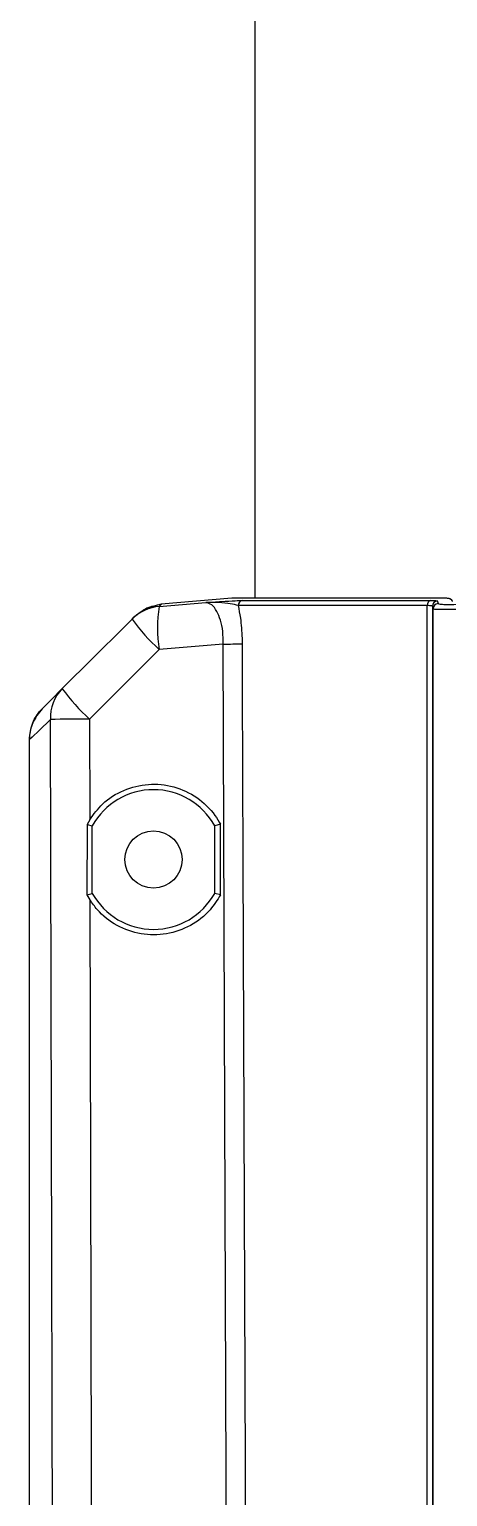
# Model space of a CAD drawing. Extents: x 8 to 113, y 1 to 87.
# Drawn here: x 45.812 to 47.008, y 15.028 to 19.23 of the extents above; entities that cross this region are included whole.
import ezdxf

# ---------------------------------------------------------------- set-up
doc = ezdxf.new("R2010")
doc.units = 0
doc.header["$MEASUREMENT"] = 0
doc.layers.add('OBJECT', color=7, linetype='CONTINUOUS')

msp = doc.modelspace()

# ---------------------------------------------------------------- linework, layer by layer
at = {"layer": 'OBJECT'}
for p, q in [((46.4572, 20.1735), (46.4572, 17.6014)), ((46.1895, 17.5837), (46.1476, 17.5725)), ((46.1836, 17.5775), (46.3165, 17.5887)), ((46.391, 17.6014), (46.1895, 17.5837)), ((46.9911, 17.6014), (46.391, 17.6014)), ((46.9921, 17.6014), (46.3923, 17.6014)), ((46.9499, 17.5799), (46.4094, 17.5799)), ((46.4225, 17.5948), (46.9604, 17.5948)), ((46.9499, 13.6609), (46.9499, 17.5799)), ((46.9671, 17.5706), (46.9648, 17.5783)), ((46.9648, 17.5783), (46.9648, 13.6609)), ((46.9671, 13.5118), (46.9671, 17.5706)), ((46.1058, 17.5414), (46.112, 17.5476)), ((46.3667, 17.4698), (46.1833, 17.4544)), ((45.984, 17.2551), (45.9847, 16.9668)), ((45.8123, 12.5122), (45.8123, 17.1961)), ((45.9771, 16.9535), (45.977, 16.7521)), ((45.9847, 16.9668), (45.9771, 16.9535)), ((45.9771, 16.9535), (45.9922, 16.9496)), ((45.9922, 16.756), (45.9922, 16.9496)), ((46.3586, 16.9538), (46.3422, 16.9496)), ((46.3422, 16.756), (46.3422, 16.9496)), ((46.3587, 16.7518), (46.3586, 16.9538)), ((45.977, 16.7521), (45.9922, 16.756)), ((45.977, 16.7521), (45.9852, 16.7378)), ((46.3587, 16.7518), (46.3422, 16.756))]:
    msp.add_line(p, q, dxfattribs=at)
at = {"layer": 'OBJECT', "flags": 128}
for points in [[(45.9065, 17.3421), (46.083, 17.5186), (46.1058, 17.5414)], [(46.1833, 17.4544), (46.0068, 17.2779), (45.984, 17.2551)], [(46.382, 13.3602), (46.3774, 14.569), (46.3726, 15.8599), (46.3667, 17.4698)], [(46.4206, 17.4705), (46.4211, 17.3465), (46.4228, 16.8505), (46.43, 14.8667), (46.4355, 13.3609)], [(45.8489, 17.2845), (45.8562, 17.2917), (45.8754, 17.311), (45.9065, 17.3421)], [(45.8723, 17.2537), (45.8398, 17.2225), (45.8198, 17.2033), (45.8123, 17.1961)], [(45.8841, 12.5122), (45.8835, 12.7456), (45.8809, 13.7455), (45.8723, 17.2537)], [(45.9852, 16.7378), (45.987, 15.9642), (45.9901, 14.6732), (45.993, 13.4815)]]:
    msp.add_lwpolyline(points, dxfattribs=at)
at = {"layer": 'OBJECT'}
msp.add_circle((46.1672, 16.8528), 0.082, dxfattribs=at)
for centre, radius, start, end in [((46.1942, 17.4531), 0.1249, 94.8634, 134.9978), ((46.5579, 17.5152), 0.3794, 170.5504, 189.2211), ((46.4241, 17.5801), 0.0148, 96.3028, 180.9978), ((46.9639, 17.5813), 0.014, 104.5216, 185.7315), ((46.9798, 17.5783), 0.015, 93.7574, 179.8967), ((46.9821, 17.5706), 0.015, 93.6378, 179.8872), ((47.0094, 17.5851), 0.015, 27.4189, 93.8829), ((46.5406, 17.8508), 0.5337, 215.4392, 227.9698), ((46.366, 19.582), 2.1122, 270.0207, 271.4826), ((45.9905, 17.2587), 0.1184, 135.2081, 182.4155), ((46.3413, 17.6515), 0.5337, 215.4392, 227.9698), ((45.974, 13.6539), 3.6013, 89.8414, 91.6197), ((46.1672, 16.8528), 0.2, 28.955, 151.045), ((46.1672, 16.8528), 0.2, 208.955, 331.045)]:
    msp.add_arc(centre, radius, start, end, dxfattribs=at)
for points, knots in [([(46.112, 17.5476), (46.1234, 17.557), (46.146, 17.5759), (46.175, 17.5811), (46.1895, 17.5837)], [0, 0, 0, 0, 0.5, 1, 1, 1, 1]), ([(46.1895, 17.5837), (46.1893, 17.5835), (46.1888, 17.583), (46.1855, 17.5795), (46.1836, 17.5775)], [0, 0, 0, 0, 0.423826, 1, 1, 1, 1]), ([(46.3165, 17.5887), (46.3166, 17.5887), (46.3317, 17.5897), (46.3618, 17.5918), (46.4017, 17.5942), (46.416, 17.5946), (46.4225, 17.5948)], [0, 0, 0, 0, 0.002681, 0.34979, 0.701236, 1, 1, 1, 1]), ([(46.4094, 17.5799), (46.4025, 17.5817), (46.3811, 17.5875), (46.3413, 17.5902), (46.3166, 17.5887), (46.3165, 17.5887)], [0, 0, 0, 0, 0.319161, 0.99706, 1, 1, 1, 1]), ([(46.3667, 17.4698), (46.3666, 17.482), (46.3664, 17.5065), (46.3592, 17.5393), (46.3482, 17.5657), (46.3332, 17.5851), (46.3223, 17.5874), (46.3165, 17.5887)], [0, 0, 0, 0, 0.1821946, 0.3642442, 0.5510444, 0.7591952, 1, 1, 1, 1]), ([(46.4094, 17.5799), (46.4116, 17.5684), (46.4171, 17.5403), (46.4203, 17.5011), (46.4206, 17.4758), (46.4206, 17.4705)], [0, 0, 0, 0, 0.355603, 0.866053, 1, 1, 1, 1]), ([(46.9648, 17.5783), (46.964, 17.5787), (46.9625, 17.5796), (46.9542, 17.5798), (46.9499, 17.5799)], [0, 0, 0, 0, 0.487934, 1, 1, 1, 1]), ([(46.9604, 17.5948), (46.9654, 17.5947), (46.9758, 17.5946), (46.9778, 17.5937), (46.9788, 17.5932)], [0, 0, 0, 0, 0.488111, 1, 1, 1, 1]), ([(47.0761, 17.5707), (47.0638, 17.5701), (47.0394, 17.569), (47.0067, 17.5683), (46.9821, 17.5684), (46.9692, 17.5693), (46.9677, 17.5702), (46.9671, 17.5706)], [0, 0, 0, 0, 0.216873, 0.43376, 0.650333, 0.866771, 1, 1, 1, 1]), ([(46.9788, 17.5932), (46.979, 17.5927), (46.9798, 17.5901), (46.9805, 17.5876), (46.9811, 17.5855)], [0, 0, 0, 0, 0.2260588, 1, 1, 1, 1]), ([(46.9811, 17.5855), (46.9824, 17.585), (46.9848, 17.5839), (47.0015, 17.5832), (47.0256, 17.5834), (47.0517, 17.5843), (47.0687, 17.5853), (47.0752, 17.5857)], [0, 0, 0, 0, 0.216801, 0.433616, 0.650077, 0.866405, 1, 1, 1, 1]), ([(47.0225, 17.5919), (47.0224, 17.5923), (47.0217, 17.5941), (47.0194, 17.5964), (47.0165, 17.5985), (47.0139, 17.5996), (47.0113, 17.6003), (47.0066, 17.6011), (46.9998, 17.6014), (46.9909, 17.6014), (46.9874, 17.6014)], [0, 0, 0, 0, 0.023204, 0.091543, 0.152834, 0.209865, 0.273932, 0.382644, 0.758855, 1, 1, 1, 1]), ([(47.0084, 17.6), (47.0074, 17.6004), (47.0053, 17.6012), (46.9959, 17.6013), (46.9911, 17.6014)], [0, 0, 0, 0, 0.494, 1, 1, 1, 1]), ([(45.8489, 17.2845), (45.8387, 17.2716), (45.8196, 17.2477), (45.8126, 17.2147), (45.8123, 17.1984), (45.8123, 17.1961)], [0, 0, 0, 0, 0.499397, 0.929176, 1, 1, 1, 1]), ([(45.8123, 17.1961), (45.8141, 17.2124), (45.8176, 17.2428), (45.836, 17.2711), (45.8473, 17.2828), (45.8489, 17.2845)], [0, 0, 0, 0, 0.499401, 0.929163, 1, 1, 1, 1]), ([(45.9847, 16.9668), (45.9963, 16.9824), (46.0222, 17.0176), (46.081, 17.0545), (46.1524, 17.0721), (46.2262, 17.0648), (46.2931, 17.0334), (46.3363, 16.9919), (46.3536, 16.9623), (46.3586, 16.9538)], [0, 0, 0, 0, 0.128648, 0.288962, 0.449731, 0.611042, 0.772603, 0.934008, 1, 1, 1, 1]), ([(46.3587, 16.7518), (46.3494, 16.737), (46.3274, 16.7017), (46.2743, 16.6605), (46.205, 16.6359), (46.1309, 16.6359), (46.0613, 16.6605), (46.0127, 16.6986), (45.992, 16.7282), (45.9852, 16.7378)], [0, 0, 0, 0, 0.115332, 0.275774, 0.436647, 0.598106, 0.75992, 0.921699, 1, 1, 1, 1])]:
    msp.add_open_spline(points, degree=3, knots=knots, dxfattribs=at)

doc.saveas('drawing.dxf')
